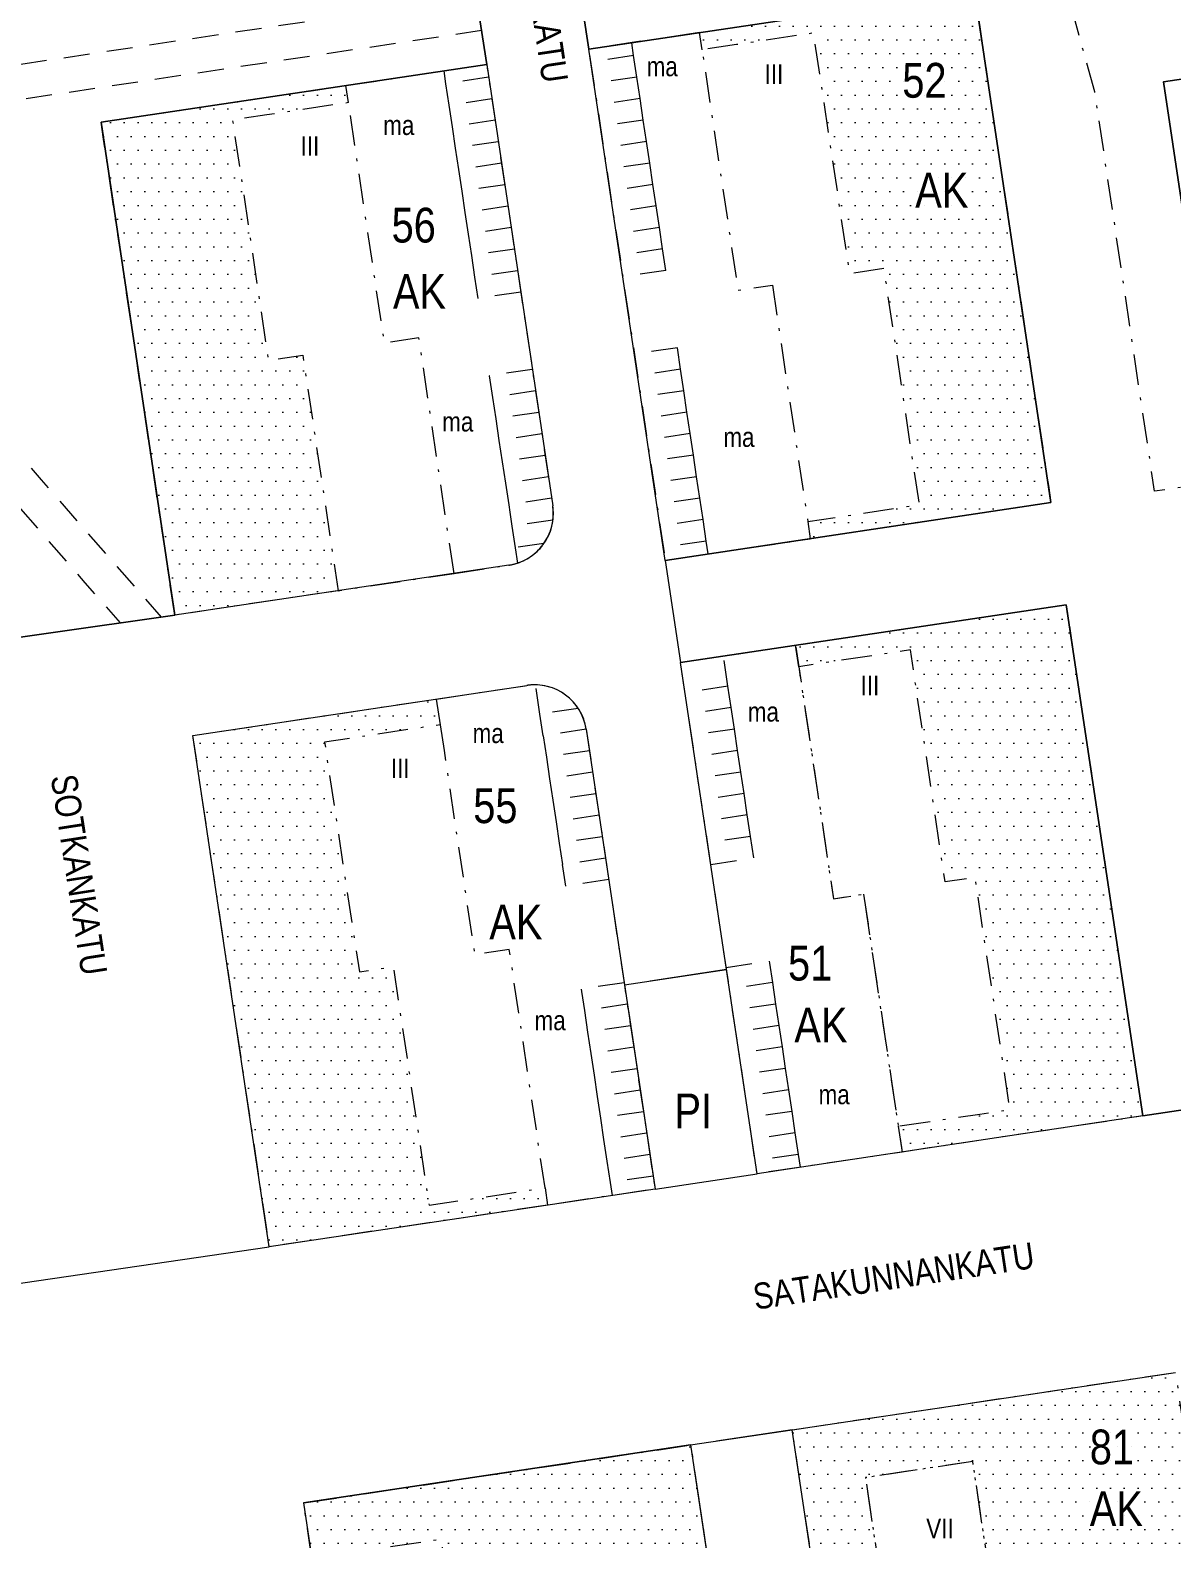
# Model space of a CAD drawing. Header units: metres. Extents: x 24485995 to 24488038, y 6819999 to 6822001.
# Drawn here: x 24486165.4 to 24486296.8, y 6821146.7 to 6821320.3 of the extents above; entities that cross this region are included whole.
import ezdxf

# ---------------------------------------------------------------- set-up
doc = ezdxf.new("R2010")
doc.units = ezdxf.units.M
for name, pattern in [('k10020', [0]), ('k10040', [10.3, 3.5, -1.5, 0.3, -1.5, 3.5]), ('k10050', [8, 3, -2, 3]), ('k10630.1', [0]), ('k10vi1', [0])]:
    doc.linetypes.add(name, pattern=pattern)
for name, color, linetype, lineweight in [('AK_AsemakaavaTeksti_Kadun_puistonnimi', 7, 'Continuous', 0), ('AK_AsemakaavaTeksti_Korttelinumero', 7, 'Continuous', 0), ('AK_AsemakaavaViiva_Kaupunginosan_raja', 7, 'Continuous', 0), ('AK_Kaavamerkinta_Kayttotarkoitusalue', 7, 'Continuous', 0), ('AK_KayttotarkoitusSymboliViiva_Virkistysalueen_kuvio_murtoviiva', 7, 'Continuous', 0), ('AK_KayttotarkoitusViiva', 7, 'Continuous', 0), ('AK_LiikennointiViiva_Ajoneuvoliittymakielto', 7, 'Continuous', 0), ('AK_MuuAsemakaavaTeksti_Alueenosan_kayttotarkoitus', 7, 'Continuous', 0), ('AK_MuuAsemakaavaViiva_alueenosan_raja', 7, 'Continuous', 0), ('AK_MuuAsemakaavaViiva_Ohj_alueenosan_raja', 7, 'Continuous', 0), ('AK_Poistettava_merkintä', 7, 'Continuous', 0), ('AK_RakennusalaTeksti_Kerrosala_tai_luku', 7, 'Continuous', 0), ('AK_YmparistoAlue_Istutettava_alue', 7, 'Continuous', 0)]:
    doc.layers.add(name, color=color, linetype=linetype, lineweight=lineweight)
doc.styles.add('ArialNarrow', font='ARIALN.TTF')

msp = doc.modelspace()

# ---------------------------------------------------------------- hatches: boundary and pattern name
at = {"layer": 'AK_YmparistoAlue_Istutettava_alue', "linetype": 'Continuous', "lineweight": 0}
h = msp.add_hatch(dxfattribs=at)
h.set_pattern_fill('DOTS', style=0)
h.paths.add_polyline_path([(24486274.41, 6821322.83), (24486274.11, 6821324.8), (24486242.46, 6821320.07), (24486242.76, 6821318.09), (24486246.71, 6821318.68), (24486255.61, 6821320.01), (24486259.75, 6821292.32), (24486263.71, 6821292.91), (24486267.78, 6821265.71), (24486254.93, 6821263.79), (24486255.23, 6821261.81), (24486282.92, 6821265.95), (24486282.62, 6821267.94)], flags=0)
h = msp.add_hatch(dxfattribs=at)
h.set_pattern_fill('DOTS', style=0)
h.paths.add_polyline_path([(24486202.07, 6821311.99), (24486201.78, 6821313.97), (24486173.59, 6821309.75), (24486173.89, 6821307.78), (24486178.03, 6821280.11), (24486182.09, 6821253.01), (24486200.87, 6821255.82), (24486196.82, 6821282.92), (24486192.86, 6821282.33), (24486188.72, 6821309.99), (24486192.68, 6821310.59)], flags=0)
h = msp.add_hatch(dxfattribs=at)
h.set_pattern_fill('DOTS', style=0)
h.paths.add_polyline_path([(24486285.04, 6821251.74), (24486289.04, 6821225.04), (24486293.04, 6821198.33), (24486293.48, 6821195.37), (24486265.79, 6821191.22), (24486265.34, 6821194.19), (24486274.74, 6821195.59), (24486278.2, 6821196.11), (24486274.2, 6821222.81), (24486270.74, 6821222.3), (24486266.75, 6821249), (24486253.89, 6821247.07), (24486253.52, 6821249.55), (24486284.67, 6821254.21)], flags=0)
h = msp.add_hatch(dxfattribs=at)
h.set_pattern_fill('DOTS', style=0)
h.paths.add_polyline_path([(24486274.2, 6821222.81), (24486270.74, 6821222.3), (24486266.75, 6821249), (24486253.89, 6821247.07), (24486253.52, 6821249.55), (24486284.67, 6821254.21), (24486293.48, 6821195.37), (24486265.79, 6821191.22), (24486265.34, 6821194.19), (24486274.74, 6821195.59), (24486278.2, 6821196.11)], flags=0)
h = msp.add_hatch(dxfattribs=at)
h.set_pattern_fill('DOTS', style=0)
h.paths.add_polyline_path([(24486212.22, 6821243.37), (24486184.16, 6821239.17), (24486184.6, 6821236.2), (24486188.56, 6821209.74), (24486192.67, 6821182.29), (24486192.96, 6821180.32), (24486224.98, 6821185.12), (24486224.69, 6821187.1), (24486211.34, 6821185.1), (24486207.23, 6821212.54), (24486203.32, 6821211.95), (24486199.76, 6821235.44), (24486199.32, 6821238.4), (24486212.67, 6821240.4)], flags=0)
h = msp.add_hatch(dxfattribs=at)
h.set_pattern_fill('DOTS', style=0)
h.paths.add_polyline_path([(24486297.24, 6821165.85), (24486272.93, 6821162.21), (24486260.56, 6821160.36), (24486253.15, 6821159.25), (24486258.14, 6821125.92), (24486263.08, 6821126.66), (24486265.55, 6821127.03), (24486261.56, 6821153.74), (24486273.92, 6821155.59), (24486277.91, 6821128.89), (24486280.18, 6821129.23), (24486279.58, 6821133.18), (24486289.52, 6821134.67), (24486301.63, 6821136.48)], flags=0)
h = msp.add_hatch(dxfattribs=at)
h.set_pattern_fill('DOTS', style=0)
h.paths.add_polyline_path([(24486202.8, 6821145.15), (24486212.74, 6821146.64), (24486214.3, 6821136.26), (24486228.14, 6821138.33), (24486232.88, 6821106.68), (24486219.03, 6821104.61), (24486220.58, 6821094.22), (24486234.44, 6821096.29), (24486250.26, 6821098.66), (24486249.52, 6821103.61), (24486242.41, 6821151.08), (24486241.45, 6821157.5), (24486201.84, 6821151.58), (24486196.89, 6821150.84), (24486197.86, 6821144.41)], flags=0)

# ---------------------------------------------------------------- linework, layer by layer
at = {"layer": 'AK_AsemakaavaViiva_Kaupunginosan_raja', "linetype": 'k10020', "lineweight": 9, "flags": 128}
for points in [[(24486313.26, 6821198.33), (24486293.48, 6821195.37)], [(24486293.48, 6821195.37), (24486249.1, 6821188.72)], [(24486237.35, 6821186.96), (24486249.1, 6821188.72)], [(24486237.35, 6821186.96), (24486192.96, 6821180.32)], [(24486163.01, 6821175.95), (24486192.96, 6821180.32)]]:
    msp.add_lwpolyline(points, dxfattribs=at)
at = {"layer": 'AK_KayttotarkoitusSymboliViiva_Virkistysalueen_kuvio_murtoviiva', "linetype": 'k10vi1', "lineweight": 9, "flags": 128}
for points in [[(24486217.79, 6821397.63), (24486219.11, 6821388.79), (24486263.49, 6821395.44), (24486267.87, 6821366.2), (24486272.3, 6821336.6), (24486227.92, 6821329.96), (24486229.72, 6821318.16), (24486274.11, 6821324.8), (24486282.91, 6821265.96), (24486238.53, 6821259.31), (24486240.29, 6821247.57), (24486284.67, 6821254.21), (24486293.48, 6821195.37), (24486313.26, 6821198.33), (24486303.28, 6821264.96), (24486295.89, 6821314.41), (24486335.44, 6821320.33), (24486341.64, 6821278.91), (24486346.47, 6821279.64), (24486349.93, 6821280.15), (24486341.72, 6821335.02), (24486386.43, 6821341.71), (24486384.67, 6821353.46), (24486339.96, 6821346.76), (24486331.15, 6821405.6), (24486375.86, 6821412.29), (24486374.1, 6821424.04), (24486329.39, 6821417.35), (24486321.32, 6821471.3), (24486253.61, 6821461.44), (24486261.72, 6821407.24), (24486220.31, 6821401.04)], [(24486072.59, 6821377.33), (24486074.08, 6821367.85), (24486103.76, 6821372.25), (24486112.51, 6821313.17), (24486082.84, 6821308.77), (24486084.6, 6821296.94), (24486143.94, 6821305.76), (24486152.42, 6821248.77), (24486182.08, 6821253.01), (24486173.59, 6821309.76), (24486217.98, 6821316.4), (24486216.17, 6821328.2), (24486171.78, 6821321.56), (24486162.97, 6821380.39), (24486207.36, 6821387.03), (24486205.59, 6821398.84), (24486161.21, 6821392.2), (24486153.32, 6821444.88), (24486124.72, 6821434.63), (24486131.48, 6821389.06), (24486101.76, 6821384.95), (24486075.09, 6821380.76)], [(24486234.28, 6821207.48), (24486237.35, 6821186.96), (24486249.1, 6821188.72), (24486245.58, 6821212.21), (24486236.8, 6821210.9)], [(24486241.89, 6821154.54), (24486250.26, 6821098.66), (24486261.95, 6821100.41), (24486253.15, 6821159.25), (24486244.42, 6821157.95)]]:
    msp.add_lwpolyline(points, dxfattribs=at)
at = {"layer": 'AK_KayttotarkoitusViiva', "linetype": 'Continuous', "lineweight": 20, "flags": 128}
for points in [[(24486229.72, 6821318.16), (24486227.92, 6821329.96)], [(24486216.17, 6821328.2), (24486217.98, 6821316.4)], [(24486238.53, 6821259.31), (24486282.91, 6821265.96), (24486274.11, 6821324.8), (24486229.72, 6821318.16)], [(24486341.64, 6821278.91), (24486335.44, 6821320.33), (24486295.89, 6821314.41), (24486303.28, 6821264.96)], [(24486238.53, 6821259.31), (24486229.72, 6821318.16)], [(24486217.98, 6821316.4), (24486173.59, 6821309.76), (24486182.08, 6821253.01)], [(24486217.98, 6821316.4), (24486225.58, 6821265.59)], [(24486220.53, 6821258.76), (24486182.08, 6821253.01)], [(24486238.53, 6821259.31), (24486240.29, 6821247.57)], [(24486182.08, 6821253.01), (24486152.42, 6821248.77)], [(24486293.48, 6821195.37), (24486284.67, 6821254.21), (24486240.29, 6821247.57)], [(24486245.58, 6821212.21), (24486240.29, 6821247.57)], [(24486237.35, 6821186.96), (24486192.96, 6821180.32), (24486184.16, 6821239.16), (24486222.61, 6821244.92)], [(24486229.43, 6821239.87), (24486233.83, 6821210.45)], [(24486233.83, 6821210.45), (24486245.58, 6821212.21)], [(24486249.1, 6821188.72), (24486245.58, 6821212.21)], [(24486233.83, 6821210.45), (24486237.35, 6821186.96)], [(24486313.26, 6821198.33), (24486293.48, 6821195.37)], [(24486293.48, 6821195.37), (24486249.1, 6821188.72)], [(24486237.35, 6821186.96), (24486249.1, 6821188.72)], [(24486253.15, 6821159.25), (24486297.24, 6821165.85)], [(24486241.45, 6821157.5), (24486253.15, 6821159.25)], [(24486261.95, 6821100.41), (24486253.15, 6821159.25)], [(24486241.45, 6821157.5), (24486196.9, 6821150.83), (24486205.7, 6821091.99), (24486250.26, 6821098.66)], [(24486241.45, 6821157.5), (24486250.26, 6821098.66)]]:
    msp.add_lwpolyline(points, dxfattribs=at)
at = {"layer": 'AK_KayttotarkoitusViiva', "linetype": 'Continuous', "lineweight": 20}
for centre, start, end in [((24486219.65, 6821264.7), 278.5109, 8.5117), ((24486223.49, 6821238.99), 8.5129, 98.5103)]:
    msp.add_arc(centre, 6, start, end, dxfattribs=at)
at = {"layer": 'AK_LiikennointiViiva_Ajoneuvoliittymakielto', "linetype": 'k10630.1', "lineweight": 5, "flags": 128}
for points in [[(24486192.96, 6821180.32), (24486184.16, 6821239.16)], [(24486293.48, 6821195.37), (24486249.1, 6821188.72)], [(24486237.35, 6821186.96), (24486192.96, 6821180.32)], [(24486253.15, 6821159.25), (24486297.24, 6821165.85)], [(24486196.9, 6821150.83), (24486241.45, 6821157.5)]]:
    msp.add_lwpolyline(points, dxfattribs=at)
at = {"layer": 'AK_MuuAsemakaavaViiva_alueenosan_raja', "linetype": 'k10040', "lineweight": 5, "flags": 128}
for points in [[(24486302.76, 6821268.45), (24486294.85, 6821267.27), (24486287.97, 6821313.23), (24486283.25, 6821330.21), (24486293.3, 6821331.72), (24486332.85, 6821337.64), (24486335.44, 6821320.33)], [(24486242.46, 6821320.06), (24486274.11, 6821324.8), (24486274.41, 6821322.82), (24486282.62, 6821267.94), (24486282.91, 6821265.96), (24486255.22, 6821261.81)], [(24486242.46, 6821320.06), (24486229.72, 6821318.16), (24486238.53, 6821259.31), (24486255.22, 6821261.81)], [(24486242.76, 6821318.09), (24486242.46, 6821320.06)], [(24486250.86, 6821290.99), (24486254.93, 6821263.79), (24486267.78, 6821265.72), (24486263.71, 6821292.91), (24486259.76, 6821292.32), (24486255.61, 6821320.01), (24486246.71, 6821318.68), (24486242.76, 6821318.09), (24486246.83, 6821290.89), (24486246.9, 6821290.4), (24486250.86, 6821290.99)], [(24486201.78, 6821313.97), (24486217.98, 6821316.4), (24486225.58, 6821265.59)], [(24486298.4, 6821297.6), (24486297.96, 6821300.56), (24486295.89, 6821314.41), (24486309.73, 6821316.48)], [(24486182.08, 6821253.01), (24486178.03, 6821280.11), (24486173.89, 6821307.78), (24486173.59, 6821309.76), (24486201.78, 6821313.97)], [(24486202.07, 6821312), (24486201.78, 6821313.97)], [(24486214.22, 6821257.82), (24486210.17, 6821284.92), (24486206.21, 6821284.32), (24486202.07, 6821312), (24486192.68, 6821310.59), (24486188.72, 6821310), (24486192.86, 6821282.33), (24486196.82, 6821282.92), (24486200.87, 6821255.82), (24486214.22, 6821257.82)], [(24486254.93, 6821263.79), (24486255.22, 6821261.81)], [(24486214.22, 6821257.82), (24486220.53, 6821258.76)], [(24486200.87, 6821255.82), (24486182.08, 6821253.01)], [(24486253.52, 6821249.55), (24486284.67, 6821254.21), (24486285.04, 6821251.74), (24486289.04, 6821225.04), (24486293.04, 6821198.33), (24486293.48, 6821195.37), (24486265.79, 6821191.22)], [(24486240.29, 6821247.57), (24486253.52, 6821249.55), (24486253.89, 6821247.07), (24486257.89, 6821220.37), (24486261.35, 6821220.89), (24486265.34, 6821194.19), (24486265.79, 6821191.22), (24486249.1, 6821188.72), (24486240.29, 6821247.57)], [(24486253.89, 6821247.07), (24486253.52, 6821249.55)], [(24486261.35, 6821220.89), (24486265.34, 6821194.19), (24486274.74, 6821195.59), (24486278.2, 6821196.11), (24486274.2, 6821222.81), (24486270.74, 6821222.3), (24486266.75, 6821249), (24486253.89, 6821247.07), (24486257.89, 6821220.37), (24486261.35, 6821220.89)], [(24486212.22, 6821243.36), (24486222.61, 6821244.92)], [(24486224.98, 6821185.11), (24486192.96, 6821180.32), (24486192.67, 6821182.3), (24486188.56, 6821209.74), (24486184.6, 6821236.2), (24486184.16, 6821239.16), (24486212.22, 6821243.36)], [(24486212.67, 6821240.4), (24486212.22, 6821243.36)], [(24486213.11, 6821237.43), (24486212.67, 6821240.4), (24486199.32, 6821238.4), (24486199.76, 6821235.43), (24486203.32, 6821211.95), (24486207.23, 6821212.54), (24486211.34, 6821185.09), (24486224.69, 6821187.09), (24486220.58, 6821214.53), (24486216.63, 6821213.94), (24486213.11, 6821237.43)], [(24486229.43, 6821239.87), (24486233.83, 6821210.45), (24486237.35, 6821186.96), (24486224.98, 6821185.11)], [(24486245.58, 6821212.21), (24486245.54, 6821212.46)], [(24486265.34, 6821194.19), (24486265.79, 6821191.22)], [(24486224.69, 6821187.09), (24486224.98, 6821185.11)], [(24486258.14, 6821125.93), (24486253.15, 6821159.25), (24486297.24, 6821165.85), (24486301.63, 6821136.48), (24486279.59, 6821133.18), (24486280.18, 6821129.22), (24486277.91, 6821128.89), (24486273.92, 6821155.59), (24486261.56, 6821153.74), (24486265.55, 6821127.04), (24486258.14, 6821125.93)], [(24486197.86, 6821144.41), (24486196.9, 6821150.83), (24486241.45, 6821157.5), (24486250.26, 6821098.66), (24486220.59, 6821094.22), (24486219.03, 6821104.6), (24486232.88, 6821106.68), (24486228.14, 6821138.32), (24486214.3, 6821136.25), (24486212.74, 6821146.63), (24486197.86, 6821144.41)], [(24486271.49, 6821127.92), (24486276.43, 6821128.66), (24486277.42, 6821128.81), (24486277.91, 6821128.89), (24486273.92, 6821155.59), (24486261.56, 6821153.74), (24486265.55, 6821127.04), (24486271.49, 6821127.92)]]:
    msp.add_lwpolyline(points, dxfattribs=at)
at = {"layer": 'AK_MuuAsemakaavaViiva_alueenosan_raja', "linetype": 'k10040', "lineweight": 5}
for centre, radius, start, end in [((24486219.6, 6821264.7), 6.05, 352.8982, 8.4327), ((24486219.63, 6821264.71), 6.02, 325.1902, 352.8062), ((24486219.65, 6821264.7), 6, 288.1048, 325.1435), ((24486219.64, 6821264.71), 6.01, 278.5162, 288.0916), ((24486223.5, 6821238.99), 6, 8.504, 98.5192)]:
    msp.add_arc(centre, radius, start, end, dxfattribs=at)
at = {"layer": 'AK_MuuAsemakaavaViiva_Ohj_alueenosan_raja', "linetype": 'k10050', "lineweight": 5, "flags": 128}
for points in [[(24486216.77, 6821324.24), (24486155.56, 6821315.08), (24486145.58, 6821381.77), (24486206.78, 6821390.93)], [(24486216.77, 6821324.24), (24486217.38, 6821320.29)], [(24486217.38, 6821320.29), (24486172.97, 6821313.64), (24486156.15, 6821311.13), (24486161.65, 6821274.39), (24486166.7, 6821268.6), (24486174.75, 6821259.37), (24486180.5, 6821252.78)], [(24486234.89, 6821317.41), (24486234.67, 6821318.9)], [(24486234.89, 6821317.41), (24486229.95, 6821316.67)], [(24486235.26, 6821314.94), (24486234.89, 6821317.41)], [(24486213.03, 6821315.66), (24486213.25, 6821314.18)], [(24486218.2, 6821314.92), (24486213.25, 6821314.18)], [(24486213.25, 6821314.18), (24486213.62, 6821311.7)], [(24486235.26, 6821314.94), (24486230.32, 6821314.2)], [(24486235.63, 6821312.47), (24486235.26, 6821314.94)], [(24486218.57, 6821312.44), (24486213.62, 6821311.7)], [(24486235.63, 6821312.47), (24486230.69, 6821311.73)], [(24486236, 6821310), (24486235.63, 6821312.47)], [(24486213.62, 6821311.7), (24486213.99, 6821309.23)], [(24486218.94, 6821309.97), (24486213.99, 6821309.23)], [(24486213.99, 6821309.23), (24486214.36, 6821306.76)], [(24486236, 6821310), (24486231.06, 6821309.26)], [(24486236.37, 6821307.52), (24486236, 6821310)], [(24486219.31, 6821307.5), (24486214.36, 6821306.76)], [(24486214.36, 6821306.76), (24486214.73, 6821304.29)], [(24486236.37, 6821307.52), (24486231.43, 6821306.78)], [(24486236.74, 6821305.05), (24486236.37, 6821307.52)], [(24486219.68, 6821305.03), (24486214.73, 6821304.29)], [(24486236.74, 6821305.05), (24486231.8, 6821304.31)], [(24486237.11, 6821302.58), (24486236.74, 6821305.05)], [(24486214.73, 6821304.29), (24486215.1, 6821301.81)], [(24486220.05, 6821302.55), (24486215.1, 6821301.81)], [(24486215.1, 6821301.81), (24486215.47, 6821299.34)], [(24486237.11, 6821302.58), (24486232.17, 6821301.84)], [(24486237.48, 6821300.11), (24486237.11, 6821302.58)], [(24486220.42, 6821300.08), (24486215.47, 6821299.34)], [(24486237.48, 6821300.11), (24486232.54, 6821299.37)], [(24486237.85, 6821297.63), (24486237.48, 6821300.11)], [(24486215.47, 6821299.34), (24486215.84, 6821296.87)], [(24486220.79, 6821297.61), (24486215.84, 6821296.87)], [(24486215.84, 6821296.87), (24486216.21, 6821294.4)], [(24486237.85, 6821297.63), (24486232.91, 6821296.89)], [(24486238.22, 6821295.16), (24486237.85, 6821297.63)], [(24486221.16, 6821295.14), (24486216.21, 6821294.4)], [(24486238.22, 6821295.16), (24486233.28, 6821294.42)], [(24486238.59, 6821292.69), (24486238.22, 6821295.16)], [(24486216.21, 6821294.4), (24486216.58, 6821291.92)], [(24486221.53, 6821292.66), (24486216.58, 6821291.92)], [(24486216.58, 6821291.92), (24486216.95, 6821289.45)], [(24486238.59, 6821292.69), (24486233.65, 6821291.95)], [(24486221.9, 6821290.19), (24486216.95, 6821289.45)], [(24486239.92, 6821283.79), (24486234.98, 6821283.05)], [(24486240.29, 6821281.32), (24486239.92, 6821283.79)], [(24486223.23, 6821281.29), (24486218.28, 6821280.55)], [(24486240.29, 6821281.32), (24486235.35, 6821280.58)], [(24486240.66, 6821278.84), (24486240.29, 6821281.32)], [(24486218.28, 6821280.55), (24486218.65, 6821278.08)], [(24486223.6, 6821278.82), (24486218.65, 6821278.08)], [(24486218.65, 6821278.08), (24486219.02, 6821275.61)], [(24486240.66, 6821278.84), (24486235.72, 6821278.1)], [(24486241.03, 6821276.37), (24486240.66, 6821278.84)], [(24486223.97, 6821276.35), (24486219.02, 6821275.61)], [(24486219.02, 6821275.61), (24486219.39, 6821273.13)], [(24486241.03, 6821276.37), (24486236.09, 6821275.63)], [(24486241.4, 6821273.9), (24486241.03, 6821276.37)], [(24486224.34, 6821273.87), (24486219.39, 6821273.13)], [(24486241.4, 6821273.9), (24486236.46, 6821273.16)], [(24486241.77, 6821271.43), (24486241.4, 6821273.9)], [(24486219.39, 6821273.13), (24486219.76, 6821270.66)], [(24486224.71, 6821271.4), (24486219.76, 6821270.66)], [(24486219.76, 6821270.66), (24486220.14, 6821268.19)], [(24486241.77, 6821271.43), (24486236.83, 6821270.69)], [(24486242.14, 6821268.95), (24486241.77, 6821271.43)], [(24486225.08, 6821268.93), (24486220.14, 6821268.19)], [(24486242.14, 6821268.95), (24486237.2, 6821268.21)], [(24486242.51, 6821266.48), (24486242.14, 6821268.95)], [(24486220.14, 6821268.19), (24486220.51, 6821265.72)], [(24486158.7, 6821249.67), (24486159.6, 6821255.53), (24486160.02, 6821258.26), (24486161.22, 6821266.07), (24486162.91, 6821266.01), (24486163.69, 6821265.97), (24486171.74, 6821256.74), (24486175.78, 6821252.11)], [(24486225.45, 6821266.46), (24486220.51, 6821265.72)], [(24486220.51, 6821265.72), (24486220.64, 6821264.85)], [(24486242.51, 6821266.48), (24486237.57, 6821265.74)], [(24486242.88, 6821264.01), (24486242.51, 6821266.48)], [(24486220.64, 6821264.85), (24486220.88, 6821263.24)], [(24486225.6, 6821263.95), (24486220.88, 6821263.24)], [(24486220.88, 6821263.24), (24486221.25, 6821260.77)], [(24486242.88, 6821264.01), (24486237.94, 6821263.27)], [(24486243.25, 6821261.54), (24486242.88, 6821264.01)], [(24486243.25, 6821261.54), (24486238.31, 6821260.8)], [(24486243.48, 6821260.05), (24486243.25, 6821261.54)], [(24486224.57, 6821261.27), (24486221.25, 6821260.77)], [(24486221.25, 6821260.77), (24486221.51, 6821259)], [(24486245.75, 6821244.84), (24486245.23, 6821248.31)], [(24486224.11, 6821241.61), (24486223.61, 6821244.98)], [(24486245.75, 6821244.84), (24486240.81, 6821244.1)], [(24486246.12, 6821242.37), (24486245.75, 6821244.84)], [(24486228.52, 6821242.27), (24486224.11, 6821241.61)], [(24486224.48, 6821239.13), (24486224.11, 6821241.61)], [(24486246.12, 6821242.37), (24486241.18, 6821241.63)], [(24486246.49, 6821239.9), (24486246.12, 6821242.37)], [(24486229.43, 6821239.87), (24486224.48, 6821239.13)], [(24486224.48, 6821239.13), (24486224.85, 6821236.66)], [(24486246.49, 6821239.9), (24486241.55, 6821239.16)], [(24486246.86, 6821237.43), (24486246.49, 6821239.9)], [(24486229.8, 6821237.4), (24486224.85, 6821236.66)], [(24486246.86, 6821237.43), (24486241.92, 6821236.69)], [(24486247.23, 6821234.95), (24486246.86, 6821237.43)], [(24486224.85, 6821236.66), (24486225.22, 6821234.19)], [(24486230.17, 6821234.93), (24486225.22, 6821234.19)], [(24486225.22, 6821234.19), (24486225.59, 6821231.72)], [(24486247.23, 6821234.95), (24486242.29, 6821234.21)], [(24486247.6, 6821232.48), (24486247.23, 6821234.95)], [(24486230.54, 6821232.46), (24486225.59, 6821231.72)], [(24486247.6, 6821232.48), (24486242.66, 6821231.74)], [(24486247.97, 6821230.01), (24486247.6, 6821232.48)], [(24486225.59, 6821231.72), (24486225.96, 6821229.24)], [(24486230.91, 6821229.98), (24486225.96, 6821229.24)], [(24486225.96, 6821229.24), (24486226.33, 6821226.77)], [(24486247.97, 6821230.01), (24486243.03, 6821229.27)], [(24486248.34, 6821227.54), (24486247.97, 6821230.01)], [(24486231.28, 6821227.51), (24486226.33, 6821226.77)], [(24486248.34, 6821227.54), (24486243.4, 6821226.8)], [(24486243.77, 6821224.33), (24486248.71, 6821225.07), (24486248.34, 6821227.54)], [(24486226.33, 6821226.77), (24486226.7, 6821224.3)], [(24486231.65, 6821225.04), (24486226.7, 6821224.3)], [(24486232.02, 6821222.57), (24486227.07, 6821221.83), (24486226.7, 6821224.3)], [(24486245.54, 6821212.46), (24486250.49, 6821213.2), (24486250.53, 6821212.95), (24486250.86, 6821210.72)], [(24486233.79, 6821210.7), (24486228.85, 6821209.96), (24486228.89, 6821209.71), (24486229.22, 6821207.49)], [(24486250.86, 6821210.72), (24486245.91, 6821209.98)], [(24486250.86, 6821210.72), (24486251.23, 6821208.25)], [(24486234.16, 6821208.23), (24486229.22, 6821207.49)], [(24486251.23, 6821208.25), (24486246.28, 6821207.51)], [(24486251.23, 6821208.25), (24486251.6, 6821205.78)], [(24486229.22, 6821207.49), (24486229.59, 6821205.01)], [(24486234.53, 6821205.75), (24486229.59, 6821205.01)], [(24486229.59, 6821205.01), (24486229.96, 6821202.54)], [(24486251.6, 6821205.78), (24486246.65, 6821205.04)], [(24486251.6, 6821205.78), (24486251.97, 6821203.31)], [(24486234.9, 6821203.28), (24486229.96, 6821202.54)], [(24486229.96, 6821202.54), (24486230.33, 6821200.07)], [(24486251.97, 6821203.31), (24486247.02, 6821202.57)], [(24486251.97, 6821203.31), (24486252.34, 6821200.84)], [(24486235.27, 6821200.81), (24486230.33, 6821200.07)], [(24486252.34, 6821200.84), (24486247.39, 6821200.09)], [(24486252.34, 6821200.84), (24486252.71, 6821198.36)], [(24486230.33, 6821200.07), (24486230.7, 6821197.6)], [(24486235.64, 6821198.34), (24486230.7, 6821197.6)], [(24486230.7, 6821197.6), (24486231.07, 6821195.12)], [(24486252.71, 6821198.36), (24486247.76, 6821197.62)], [(24486252.71, 6821198.36), (24486253.08, 6821195.89)], [(24486236.01, 6821195.86), (24486231.07, 6821195.12)], [(24486253.08, 6821195.89), (24486248.13, 6821195.15)], [(24486253.08, 6821195.89), (24486253.45, 6821193.42)], [(24486231.07, 6821195.12), (24486231.44, 6821192.65)], [(24486236.38, 6821193.39), (24486231.44, 6821192.65)], [(24486231.44, 6821192.65), (24486231.81, 6821190.18)], [(24486253.45, 6821193.42), (24486248.5, 6821192.68)], [(24486253.45, 6821193.42), (24486253.82, 6821190.95)], [(24486236.75, 6821190.92), (24486231.81, 6821190.18)], [(24486253.82, 6821190.95), (24486248.87, 6821190.21)], [(24486253.82, 6821190.95), (24486254.04, 6821189.46)], [(24486231.81, 6821190.18), (24486232.18, 6821187.71)], [(24486237.12, 6821188.45), (24486232.18, 6821187.71)], [(24486232.18, 6821187.71), (24486232.4, 6821186.22)]]:
    msp.add_lwpolyline(points, dxfattribs=at)
at = {"layer": 'AK_Poistettava_merkintä', "linetype": 'k10050', "lineweight": 0, "flags": 128}
msp.add_lwpolyline([(24486180.5, 6821252.78), (24486175.78, 6821252.11)], dxfattribs=at)
at = {"layer": 'AK_Poistettava_merkintä', "linetype": 'k10040', "lineweight": 0, "flags": 128}
msp.add_lwpolyline([(24486237.05, 6821188.94), (24486237.12, 6821188.45)], dxfattribs=at)
at = {"layer": 'AK_Poistettava_merkintä', "linetype": 'k10040', "lineweight": 0}
msp.add_arc((24486223.5, 6821238.86), 6.13, 89.0234, 98.41, dxfattribs=at)

# ---------------------------------------------------------------- texts
at = {"layer": 'AK_AsemakaavaTeksti_Kadun_puistonnimi', "linetype": 'Continuous', "lineweight": 5, "style": 'ArialNarrow'}
for s, rotation, p in [('NIEMIKATU', 278.4738, (24486221.65, 6821332.63)), ('SOTKANKATU', 278.8348, (24486167.79, 6821234.41)), ('SATAKUNNANKATU', 8.5084, (24486248.9, 6821173.06))]:
    msp.add_text(s, height=3, rotation=rotation, dxfattribs=at).set_placement(p)
at = {"layer": 'AK_AsemakaavaTeksti_Korttelinumero', "linetype": 'Continuous', "lineweight": 5, "style": 'ArialNarrow'}
for s, p in [('52', (24486265.81, 6821312.57)), ('56', (24486207.03, 6821295.9)), ('55', (24486216.43, 6821229.08)), ('51', (24486252.66, 6821210.96)), ('81', (24486287.39, 6821155.27))]:
    msp.add_text(s, height=4, dxfattribs=at).set_placement(p)
at = {"layer": 'AK_Kaavamerkinta_Kayttotarkoitusalue', "linetype": 'Continuous', "lineweight": 0, "style": 'ArialNarrow'}
for s, p in [('AK', (24486267.3, 6821299.93)), ('AK', (24486207.19, 6821288.27)), ('AK', (24486218.28, 6821215.7)), ('AK', (24486253.39, 6821203.84)), ('PI', (24486239.59, 6821193.95)), ('AK', (24486287.39, 6821148.17))]:
    msp.add_text(s, height=4, dxfattribs=at).set_placement(p)
at = {"layer": 'AK_MuuAsemakaavaTeksti_Alueenosan_kayttotarkoitus', "linetype": 'Continuous', "lineweight": 0, "style": 'ArialNarrow'}
for p in [(24486236.39, 6821315.04), (24486206.07, 6821308.28), (24486212.86, 6821274.15), (24486245.22, 6821272.38), (24486248.03, 6821240.76), (24486216.36, 6821238.29), (24486223.49, 6821205.24), (24486256.18, 6821196.72)]:
    msp.add_text('ma', height=2.25, dxfattribs=at).set_placement(p)
at = {"layer": 'AK_RakennusalaTeksti_Kerrosala_tai_luku', "linetype": 'Continuous', "lineweight": 0, "style": 'ArialNarrow'}
for s, p in [('III', (24486249.96, 6821314.16)), ('III', (24486196.56, 6821305.88)), ('III', (24486261.01, 6821243.78)), ('III', (24486206.95, 6821234.26)), ('VII', (24486268.57, 6821146.76))]:
    msp.add_text(s, height=2.25, dxfattribs=at).set_placement(p)

doc.saveas('drawing.dxf')
